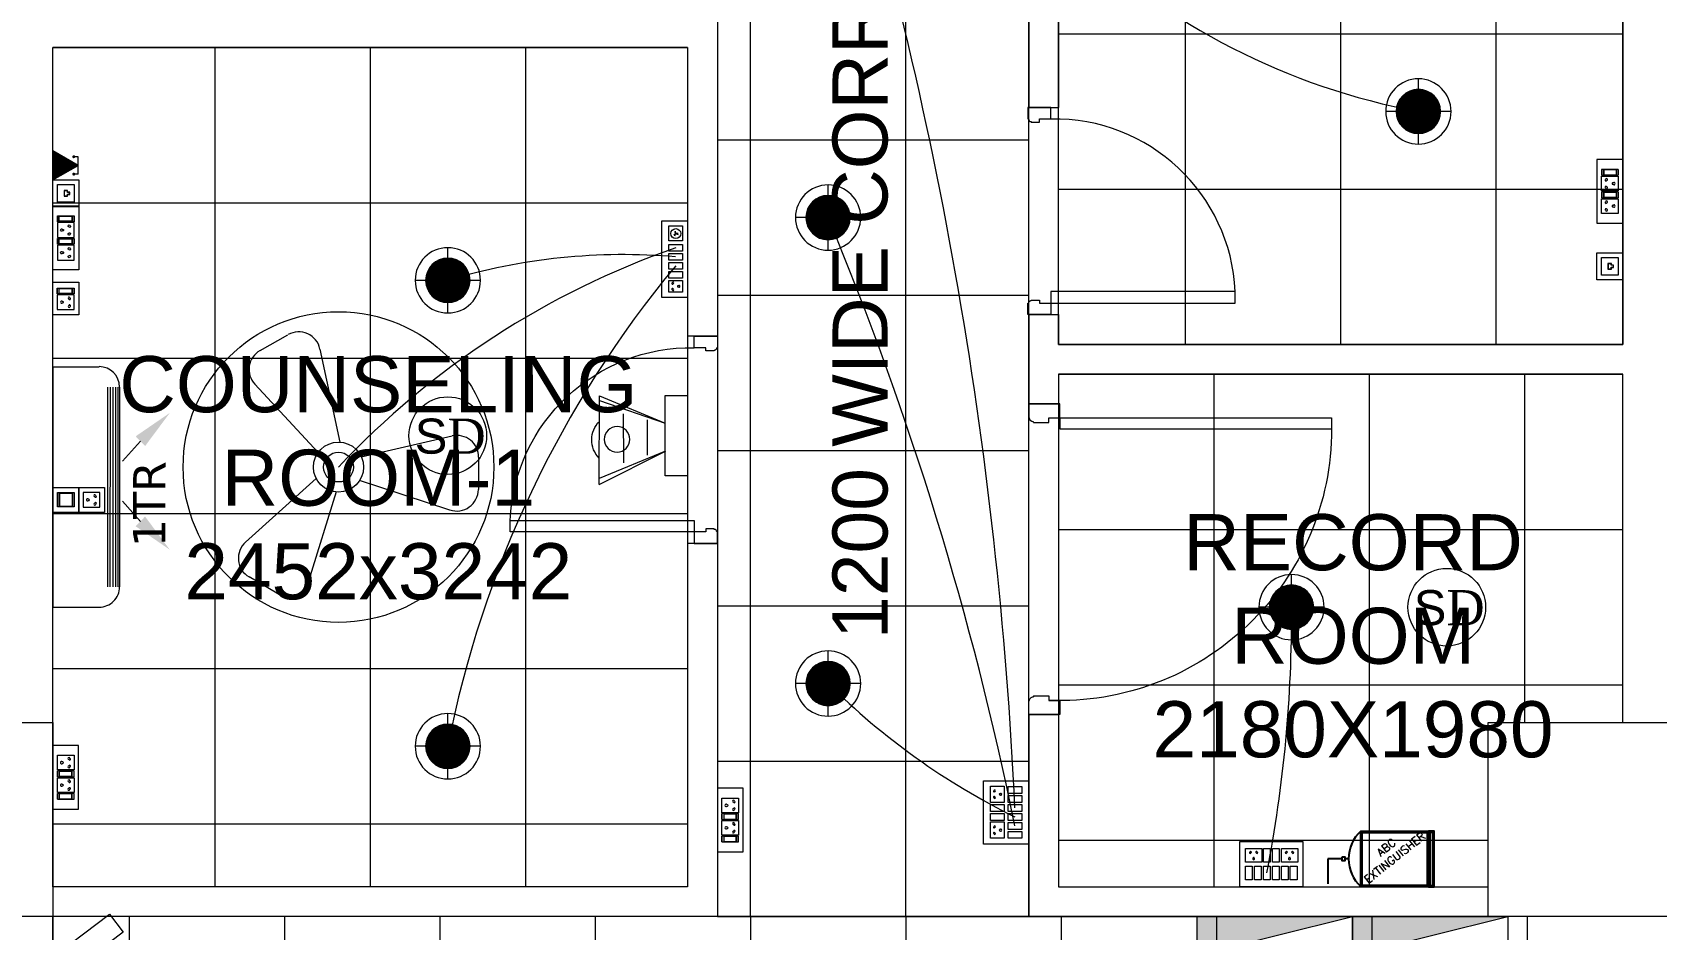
# Model space of a CAD drawing. Extents: x 3552052 to 4102982, y -707811 to -630695.
# Drawn here: x 3575762 to 3582036, y -645591 to -642125 of the extents above; entities that cross this region are included whole.
import ezdxf
from ezdxf.enums import TextEntityAlignment as Align

# ---------------------------------------------------------------- set-up
doc = ezdxf.new("R2010")
doc.units = 0
doc.header["$LTSCALE"] = 6
doc.header["$MEASUREMENT"] = 0
doc.linetypes.add('HIDDEN', pattern=[0.375, 0.25, -0.125])
for name, color, linetype, lineweight in [('COL', 5, 'CONTINUOUS', 0), ('DIM', 7, 'CONTINUOUS', 0), ('DOOR', 44, 'CONTINUOUS', 0), ('ELE-1 NO 6-16A RAW POWER SOCKET', 1, 'CONTINUOUS', 0), ('ELE-1200MM CEILINGFAN', 6, 'CONTINUOUS', 0), ('ELE-12M RAW&UPS SB', 40, 'CONTINUOUS', 0), ('ELE-12W LED', 1, 'CONTINUOUS', 0), ('ELE-12W UPS LIGHT', 3, 'CONTINUOUS', 0), ('ELE-2NOS OF 6-16 RAW POWER SOCKET', 1, 'CONTINUOUS', 0), ('ELE-4M RAW P.SB', 40, 'CONTINUOUS', 0), ('ELE-4M UPS P.SB', 3, 'CONTINUOUS', 0), ('ELE-6M RAW P.SB', 40, 'HIDDEN', 0), ('ELE-TEL POINT', 4, 'CONTINUOUS', 0), ('ELE. 2N0S OF 6-16 UPS SOCKETS', 191, 'CONTINUOUS', 0), ('ELE. DB', 1, 'CONTINUOUS', 0), ('ELE.DB', 1, 'CONTINUOUS', 0), ('ELE.LAN POINT', 3, 'CONTINUOUS', 0), ('FA-BELOW SMOKE DERECTOR', 1, 'CONTINUOUS', 0), ('hatch', 252, 'CONTINUOUS', 0), ('HVAC_HI_WALL_1TR', 1, 'CONTINUOUS', 0), ('LV.CC CEMARA', 66, 'CONTINUOUS', 0), ('M HVAC HIGH WALL UNIT', 3, 'CONTINUOUS', 0), ('MEP_HVAC_TEXT', 7, 'CONTINUOUS', 0), ('WALL', 8, 'CONTINUOUS', 0)]:
    doc.layers.add(name, color=color, linetype=linetype, lineweight=lineweight)
doc.layers.add('ELE-6A AC SOCKET', color=7, linetype='CONTINUOUS', lineweight=0, true_color=0x00ceb6)
doc.layers.add('ELE-LIGHTING WIRING', color=7, linetype='CONTINUOUS', lineweight=0, true_color=0x63d7b6)
doc.layers.add('FIRE EXTINGUISHER', color=7, linetype='CONTINUOUS')
doc.styles.add('ARIAL', font='arial.ttf')
doc.styles.add('PDF Times New Roman', font='times.ttf')
doc.styles.get("Standard").update_dxf_attribs({"font": 'SIMPLEX'})
doc.styles.add('VERDANA', font='verdana.ttf')

# ---------------------------------------------------------------- blocks, each defined once
blk = doc.blocks.new('FIRE EXTINGUISHER')
at = {"layer": 'FIRE EXTINGUISHER', "color": 1, "ltscale": 0.1}
for p, q in [((-0.112, 1.728), (-0.548, 1.728)), ((-0.112, 1.481), (-0.112, 1.728)), ((-0.112, 1.365), (-0.112, 1.423))]:
    blk.add_line(p, q, dxfattribs=at)
for points in [[(-0.084, 1.481), (-0.141, 1.481), (-0.141, 1.423), (-0.084, 1.423)], [(0.372, 1.149), (0.372, -0.029), (-0.597, -0.029), (-0.597, 1.149)], [(0.35, 1.127), (0.35, -0.007), (-0.575, -0.007), (-0.575, 1.127)], [(-0.597, -0.124), (0.372, -0.124), (0.372, -0.029), (-0.597, -0.029)], [(-0.575, -0.102), (0.35, -0.102), (0.35, -0.052), (-0.575, -0.052)]]:
    blk.add_lwpolyline(points, close=True, dxfattribs=at)
blk.add_arc((-0.112, 0.712), 0.653, 42.0434, 137.9121, dxfattribs=at)
at = {"layer": 'FIRE EXTINGUISHER', "color": 1, "ltscale": 0.1, "insert": (-0.146, 0.52, -243.239), "char_height": 0.139, "width": 0.31903, "attachment_point": 8, "rotation": 308.636}
blk.add_mtext('ABC EXTINGUISHER', dxfattribs=at)
blk = doc.blocks.new('CC CEMARA')
at = {"layer": 'LV.CC CEMARA', "linetype": 'ByBlock'}
for p, q in [((46.7, -104.5), (105.3, -34.9)), ((239.6, -66.6), (64.7, -12.2)), ((232.1, -75.7), (64.7, -12.2)), ((94.5, -242.4), (18.6, -67.1)), ((18.6, -67.1), (104.2, -230.6)), ((81.3, -159.1), (162.8, -62.4)), ((94.5, -242.4), (239.6, -66.6))]:
    blk.add_line(p, q, dxfattribs=at)
blk.add_lwpolyline([(110.8, 42.8), (66.4, 79.7), (-66.4, -79.7), (-22, -116.7)], close=True, dxfattribs=at)
blk.add_circle((133.5, -123.5), 32.9, dxfattribs=at)
blk.add_arc((131.6, -123.6), 66.7, 275.3702, 5.5412, dxfattribs=at)
blk = doc.blocks.new('Z$W@#1841')
at = {"layer": 'DOOR'}
blk.add_lwpolyline([(482.5, 633.2), (482.5, -167.4), (533, -167.4), (533, 633.2)], close=True, dxfattribs=at)
for points in [[(-254.1, -217.9), (-267.6, -217.9), (-267.6, -167.4), (-317.3, -167.4), (-317.3, -267.4), (-267.6, -267.4), (-267.6, -265.2, 0.414214), (-256.3, -253.9), (-254.1, -253.9)], [(519.5, -217.9), (533, -217.9), (533, -167.4), (582.7, -167.4), (582.7, -267.4), (533, -267.4), (533, -265.2, -0.414214), (521.7, -253.9), (519.5, -253.9)]]:
    blk.add_lwpolyline(points, format="xyb", close=True, dxfattribs=at)
at = {"layer": 'DOOR', "color": 145}
blk.add_arc((518.4, -152.1), 786.1, 92.61772, 181.11293, dxfattribs=at)
blk = doc.blocks.new('A$C19B8274B')
at = {"layer": 'DOOR'}
for p, q in [((-45, 925), (-80, 925)), ((-80, 50), (-80, 925)), ((-45, 50), (-45, 925)), ((-45, 50), (-80, 50)), ((-955, -50), (-955, -47.5)), ((-940, -35), (-942.5, -35)), ((-60, -35), (-57.5, -35)), ((-45, -50), (-45, -47.5))]:
    blk.add_line(p, q, dxfattribs=at)
for points in [[(-940, 15), (-955, 15), (-955, 50), (-1000, 50), (-1000, -50), (-955, -50)], [(-940, -35), (-940, 15)], [(-60, 15), (-45, 15), (-45, 50), (0, 50), (0, -50), (-45, -50)], [(-60, -35), (-60, 15)]]:
    blk.add_lwpolyline(points, dxfattribs=at)
at = {"layer": 'DOOR', "color": 145}
blk.add_arc((-80, 50), 875, 90, 182.2924, dxfattribs=at)
at = {"layer": 'DOOR'}
for centre, start, end in [((-955, -35), 270, 0), ((-45, -35), 180, 270)]:
    blk.add_arc(centre, 12.5, start, end, dxfattribs=at)
blk = doc.blocks.new('FGDFGG')
at = {"layer": 'ELE-12M RAW&UPS SB', "color": 40, "ltscale": 10}
for points in [[(3595228.4, -688021.4), (3594984.7, -688021.4), (3594984.7, -687846.4), (3595228.4, -687846.4)], [(3595033, -687926.2), (3595006.6, -687926.2), (3595006.6, -687873.4), (3595033, -687873.4)], [(3595067.7, -687926.2), (3595041.3, -687926.2), (3595041.3, -687873.4), (3595067.7, -687873.4)], [(3595102.4, -687926.2), (3595076, -687926.2), (3595076, -687873.4), (3595102.4, -687873.4)], [(3595137, -687926.2), (3595110.6, -687926.2), (3595110.6, -687873.4), (3595137, -687873.4)], [(3595102.4, -687993.7), (3595076, -687993.7), (3595076, -687940.9), (3595102.4, -687940.9)], [(3595137, -687993.7), (3595110.6, -687993.7), (3595110.6, -687940.9), (3595137, -687940.9)]]:
    blk.add_lwpolyline(points, close=True, dxfattribs=at)
at = {"layer": 'ELE-12M RAW&UPS SB', "color": 3, "linetype": 'ByBlock'}
blk.add_lwpolyline([(3595171.7, -687926.2), (3595145.3, -687926.2), (3595145.3, -687873.4), (3595171.7, -687873.4)], close=True, dxfattribs=at)
at = {"layer": 'ELE-12M RAW&UPS SB', "color": 3, "linetype": 'ByBlock', "elevation": 0}
blk.add_lwpolyline([(3595206.4, -687926.2), (3595180, -687926.2), (3595180, -687873.4), (3595206.4, -687873.4)], close=True, dxfattribs=at)
at = {"layer": 'ELE-4M RAW P.SB', "color": 40, "ltscale": 10}
for p, q in [((3595004.6, -687941.2), (3595067.7, -687941.2)), ((3595004.6, -687994), (3595004.6, -687941.2)), ((3595067.7, -687941.2), (3595067.7, -687994)), ((3595143.3, -687941.2), (3595206.4, -687941.2)), ((3595143.3, -687994), (3595143.3, -687941.2)), ((3595206.4, -687941.2), (3595206.4, -687994)), ((3595067.7, -687994), (3595004.6, -687994)), ((3595206.4, -687994), (3595143.3, -687994))]:
    blk.add_line(p, q, dxfattribs=at)
for centre, radius, start, end in [((3595036.1, -687954.6), 3.6, 307.15837, 232.84163), ((3595174.9, -687954.6), 3.6, 307.15837, 232.84163), ((3595022.9, -687977.9), 3.1, 5.26891, 272.51003), ((3595025.4, -687980.1), 2.5, 202.68381, 75.09514), ((3595036.1, -687958.2), 2.29, 161.40312, 18.59688), ((3595046.9, -687980.1), 2.5, 104.90486, 337.31619), ((3595049.3, -687977.9), 3.1, 267.48997, 174.73109), ((3595161.7, -687977.9), 3.1, 5.26891, 272.51003), ((3595164.1, -687980.1), 2.5, 202.68381, 75.09514), ((3595174.9, -687958.2), 2.29, 161.40312, 18.59688), ((3595185.6, -687980.1), 2.5, 104.90486, 337.31619), ((3595188, -687977.9), 3.1, 267.48997, 174.73109)]:
    blk.add_arc(centre, radius, start, end, dxfattribs=at)
blk = doc.blocks.new('FGG')
at = {"layer": 'ELE-4M UPS P.SB', "color": 8, "linetype": 'ByBlock'}
for p, q in [((3598122.1, -686041.4), (3598122.1, -688021.4)), ((3598722.1, -686041.4), (3598722.1, -688021.4)), ((3599322.1, -686041.4), (3599322.1, -687386.4)), ((3597522.1, -686641.4), (3599702, -686641.4)), ((3597522.1, -687241.4), (3599702, -687241.4)), ((3597522.1, -687841.4), (3599181.9, -687841.4))]:
    blk.add_line(p, q, dxfattribs=at)
blk.add_lwpolyline([(3597522.1, -686041.4), (3597522.1, -688021.4), (3599181.9, -688021.4), (3599181.9, -687386.4), (3599702, -687386.4), (3599702, -686041.4), (3597522.1, -686041.4)], dxfattribs=at)
blk = doc.blocks.new('18W LED')
at = {"layer": 'ELE-12W LED'}
h = blk.add_hatch(dxfattribs=at)
h.set_pattern_fill('ANSI31', color=252)
h.set_pattern_definition([(45, (-1135553.9097, 459369.4158), (-2.24506403, 2.24506403), [])])
edge = h.paths.add_edge_path()
edge.add_arc((0, 0), 85.7, 0, 360)
at = {"layer": 'ELE-12W LED', "color": 1}
for p, q in [((0, -126.1), (0, 126.1)), ((-126.1, 0), (126.1, 0))]:
    blk.add_line(p, q, dxfattribs=at)
for radius in [126.1, 85.7]:
    blk.add_circle((0, 0), radius, dxfattribs=at)
blk = doc.blocks.new('SMOKE DETECTOR')
at = {"layer": 'FA-BELOW SMOKE DERECTOR', "color": 7}
blk.add_circle((931028.7, -118293.9), 166, dxfattribs=at)
at = {"layer": 'FA-BELOW SMOKE DERECTOR', "insert": (930887.1, -118373), "char_height": 150, "attachment_point": 7, "style": 'PDF Times New Roman'}
blk.add_mtext('{\\fArial|b0|i0|c0|p34;S}D', dxfattribs=at)
blk = doc.blocks.new('RTUH 6U')
at = {"layer": 'ELE-2NOS OF 6-16 RAW POWER SOCKET', "color": 30, "lineweight": 0, "ltscale": 300}
for p, q in [((-311.5, -26.5), (-226.5, -26.5)), ((-311.5, -123.5), (-311.5, -26.5)), ((-226.5, -26.5), (-226.5, -123.5)), ((-187.1, -26.5), (-220.9, -26.5)), ((-220.9, -26.5), (-220.9, -123.5)), ((-189.9, -37), (-218, -37)), ((-218, -37), (-218, -113)), ((-189.9, -40.4), (-218, -40.4)), ((-189.9, -113), (-189.9, -37)), ((-187.1, -123.5), (-187.1, -26.5)), ((-187.1, -123.5), (-187.1, -26.5)), ((-181.4, -123.5), (-181.4, -26.5)), ((-181.4, -26.5), (-96.4, -26.5)), ((-96.4, -26.5), (-96.4, -123.5)), ((-57, -26.5), (-90.8, -26.5)), ((-90.8, -26.5), (-90.8, -123.5)), ((-59.8, -37), (-88, -37)), ((-88, -37), (-88, -113)), ((-59.8, -40.4), (-88, -40.4)), ((-59.8, -113), (-59.8, -37)), ((-57, -123.5), (-57, -26.5)), ((-57, -123.5), (-57, -26.5)), ((-226.5, -123.5), (-311.5, -123.5)), ((-187.1, -123.5), (-220.9, -123.5)), ((-220.9, -123.5), (-187.1, -123.5)), ((-218, -113), (-189.9, -113)), ((-96.4, -123.5), (-181.4, -123.5)), ((-57, -123.5), (-90.8, -123.5)), ((-90.8, -123.5), (-57, -123.5)), ((-88, -113), (-59.8, -113))]:
    blk.add_line(p, q, dxfattribs=at)
blk.add_lwpolyline([(0, 0), (-368.5, 0), (-368.5, -150), (0, -150)], close=True, dxfattribs=at)
for centre, radius, start, end in [((-293.2, -56.1), 5.7, 87.48997, 354.73109), ((-288.7, -52.1), 4.6, 284.90486, 157.31619), ((-269, -99), 6.62, 127.15837, 52.84163), ((-269, -92.3), 4.22, 341.40312, 198.59688), ((-249.3, -52.1), 4.6, 22.68381, 255.09514), ((-244.8, -56.1), 5.7, 185.26891, 92.51003), ((-163.1, -56.1), 5.7, 87.48997, 354.73109), ((-158.6, -52.1), 4.6, 284.90486, 157.31619), ((-138.9, -99), 6.62, 127.15837, 52.84163), ((-138.9, -92.3), 4.22, 341.40312, 198.59688), ((-119.2, -52.1), 4.6, 22.68381, 255.09514), ((-114.7, -56.1), 5.7, 185.26891, 92.51003)]:
    blk.add_arc(centre, radius, start, end, dxfattribs=at)
blk = doc.blocks.new('Voice')
at = {"layer": 'ELE.LAN POINT', "color": 6}
for points in [[(0, -31.8), (127.9, -31.8), (127.9, 92), (0, 92)], [(21.9, -10), (106, -10), (106, 70.1), (21.9, 70.1)], [(77.3, 21.4), (69.7, 21.4), (69.7, 11.7), (58.1, 11.7), (58.1, 21.4), (50.6, 21.4), (50.6, 38.7), (77.3, 38.7)], [(75.9, 22.8), (68.4, 22.8), (68.4, 13), (59.5, 13), (59.5, 22.8), (52, 22.8), (52, 37.4), (75.9, 37.4)]]:
    blk.add_lwpolyline(points, close=True, dxfattribs=at)
blk = doc.blocks.new('2')
at = {"layer": 'ELE-4M UPS P.SB', "color": 8, "linetype": 'ByBlock'}
for p, q in [((3601460.8, -685926.4), (3601460.8, -681421.4)), ((3602060.8, -685926.4), (3602060.8, -681421.4)), ((3602660.8, -685926.4), (3602660.8, -681421.4)), ((3600970.8, -681726.4), (3603150.7, -681726.4)), ((3600970.8, -682326.4), (3603150.7, -682326.4)), ((3600970.8, -682926.4), (3603150.7, -682926.4)), ((3600970.8, -683526.4), (3603150.7, -683526.4)), ((3600970.8, -684126.4), (3603150.7, -684126.4)), ((3600970.8, -684726.4), (3603150.7, -684726.4)), ((3600970.8, -685326.4), (3603150.7, -685326.4))]:
    blk.add_line(p, q, dxfattribs=at)
blk.add_lwpolyline([(3600970.8, -681421.4), (3603150.7, -681421.4), (3603150.7, -685926.4), (3600970.8, -685926.4)], close=True, dxfattribs=at)
blk = doc.blocks.new('QWE')
at = {"layer": 'ELE-12W UPS LIGHT'}
h = blk.add_hatch(dxfattribs=at)
h.set_pattern_fill('ANSI31', color=8)
h.set_pattern_definition([(45, (-1135553.9097, 459369.4158), (-2.24506403, 2.24506403), [])])
edge = h.paths.add_edge_path()
edge.add_arc((0, 0), 85.7, 0, 360)
at = {"layer": 'ELE-12W UPS LIGHT', "color": 3}
for p, q in [((0, -126.1), (0, 126.1)), ((-126.1, 0), (126.1, 0))]:
    blk.add_line(p, q, dxfattribs=at)
for radius in [126.1, 85.7]:
    blk.add_circle((0, 0), radius, dxfattribs=at)
blk = doc.blocks.new('DFGG')
at = {"layer": 'ELE-4M RAW P.SB', "color": 40, "ltscale": 10}
for p, q in [((3584690.5, -679090.2), (3584683, -679091.7)), ((3584684.4, -679095.5), (3584690.9, -679091.3)), ((3584692, -679080.7), (3584692.3, -679088.5)), ((3584693.4, -679092), (3584698.4, -679097.8)), ((3584693.5, -679088.6), (3584695.9, -679081.4)), ((3584701, -679094.7), (3584694, -679091.1)), ((3584873.2, -679064.5), (3584919.4, -679064.5)), ((3584873.2, -679117.2), (3584873.2, -679064.5)), ((3584919.4, -679064.5), (3584919.4, -679117.2)), ((3584919.4, -679117.2), (3584873.2, -679117.2))]:
    blk.add_line(p, q, dxfattribs=at)
for points in [[(3584939.4, -679144.9), (3584643.2, -679144.9), (3584643.2, -679044.9), (3584939.4, -679044.9)], [(3584721.1, -679117.6), (3584663.1, -679117.6), (3584663.1, -679064.8), (3584721.1, -679064.8)], [(3584760.8, -679117.2), (3584734.4, -679117.2), (3584734.4, -679064.5), (3584760.8, -679064.5)], [(3584830.2, -679117.2), (3584803.8, -679117.2), (3584803.8, -679064.5), (3584830.2, -679064.5)], [(3584864.9, -679117.2), (3584838.5, -679117.2), (3584838.5, -679064.5), (3584864.9, -679064.5)]]:
    blk.add_lwpolyline(points, close=True, dxfattribs=at)
for radius in [19.1, 1.78]:
    blk.add_circle((3584692.4, -679090.3), radius, dxfattribs=at)
for centre, radius, start, end in [((3584883.1, -679101.2), 3.1, 5.26891, 272.51003), ((3584885.5, -679103.3), 2.5, 202.68381, 75.09514), ((3584896.3, -679077.8), 3.6, 307.15837, 232.84163), ((3584896.3, -679081.4), 2.29, 161.40312, 18.59688), ((3584907, -679103.3), 2.5, 104.90486, 337.31619), ((3584909.5, -679101.2), 3.1, 267.48997, 174.73109)]:
    blk.add_arc(centre, radius, start, end, dxfattribs=at)
at = {"layer": 'ELE-6M RAW P.SB', "color": 3, "linetype": 'ByBlock'}
blk.add_lwpolyline([(3584795.5, -679117.2), (3584769.1, -679117.2), (3584769.1, -679064.5), (3584795.5, -679064.5)], close=True, dxfattribs=at)
blk = doc.blocks.new('tel')
at = {"layer": 'ELE-TEL POINT', "ltscale": 30}
h = blk.add_hatch(dxfattribs=at)
h.set_pattern_fill('ANSI31', color=4, scale=19.025387, style=0)
h.set_pattern_definition([(45, (-98.626, 0.184), (-42.7132, 42.7132), [])])
h.paths.add_polyline_path([(-99, 0), (840, 1654), (1778, -3)])
at = {"layer": 'ELE-TEL POINT', "color": 4, "ltscale": 30}
for p, q in [((-99, 0), (840, 1654)), ((840, 1654), (1778, -3)), ((1778, -3), (-99, 0))]:
    blk.add_line(p, q, dxfattribs=at)
at = {"layer": 'ELE-TEL POINT', "color": 4, "ltscale": 12}
for p, q in [((276, 1648), (275, 1398)), ((1404, 1646), (1403, 1396))]:
    blk.add_line(p, q, dxfattribs=at)
at = {"layer": 'ELE-TEL POINT', "color": 4, "linetype": 'Continuous', "ltscale": 12}
blk.add_line((276, 1648), (1404, 1646), dxfattribs=at)
at = {"layer": 'ELE-TEL POINT', "color": 4, "ltscale": 30, "const_width": 95.1}
for points in [[(227, 1363, 1), (323, 1363, 1)], [(1355, 1361, 1), (1451, 1361, 1)]]:
    blk.add_lwpolyline(points, format="xyb", close=True, dxfattribs=at)
blk = doc.blocks.new('6MODULE-UPS')
at = {"layer": 'ELE. 2N0S OF 6-16 UPS SOCKETS', "color": 223, "lineweight": 0}
for p, q in [((-5.7, 91.9), (-5.7, 19.7)), ((-5.7, 91.9), (-5.7, 19.7)), ((19.4, 91.9), (-5.7, 91.9)), ((-5.7, 91.9), (19.4, 91.9)), ((-3.6, 84), (-3.6, 27.6)), ((17.3, 84), (-3.6, 84)), ((17.3, 27.6), (17.3, 84)), ((19.4, 19.7), (19.4, 91.9)), ((23.6, 91.9), (86.9, 91.9)), ((23.6, 19.7), (23.6, 91.9)), ((86.9, 91.9), (86.9, 19.7)), ((91.1, 91.9), (91.1, 19.7)), ((91.1, 91.9), (91.1, 19.7)), ((116.2, 91.9), (91.1, 91.9)), ((91.1, 91.9), (116.2, 91.9)), ((93.2, 84), (93.2, 27.6)), ((114.1, 84), (93.2, 84)), ((114.1, 27.6), (114.1, 84)), ((116.2, 19.7), (116.2, 91.9)), ((120.4, 19.7), (120.4, 91.9)), ((120.4, 91.9), (183.6, 91.9)), ((183.6, 91.9), (183.6, 19.7)), ((-5.7, 19.7), (19.4, 19.7)), ((-3.6, 30.1), (17.3, 30.1)), ((-3.6, 27.6), (17.3, 27.6)), ((86.9, 19.7), (23.6, 19.7)), ((91.1, 19.7), (116.2, 19.7)), ((93.2, 30.1), (114.1, 30.1)), ((93.2, 27.6), (114.1, 27.6)), ((183.6, 19.7), (120.4, 19.7))]:
    blk.add_line(p, q, dxfattribs=at)
blk.add_lwpolyline([(-48.1, 0), (226, 0), (226, 111.6), (-48.1, 111.6)], close=True, dxfattribs=at)
for centre, radius, start, end in [((55.3, 73.6), 4.92, 307.15837, 232.84163), ((55.3, 68.7), 3.14, 161.40312, 18.59688), ((152, 73.6), 4.92, 307.15837, 232.84163), ((152, 68.7), 3.14, 161.40312, 18.59688), ((37.2, 41.7), 4.24, 5.26891, 272.51003), ((40.6, 38.8), 3.42, 202.68381, 75.09514), ((69.9, 38.8), 3.42, 104.90486, 337.31619), ((73.3, 41.7), 4.24, 267.48997, 174.73109), ((134, 41.7), 4.24, 5.26891, 272.51003), ((137.3, 38.8), 3.42, 202.68381, 75.09514), ((166.7, 38.8), 3.42, 104.90486, 337.31619), ((170, 41.7), 4.24, 267.48997, 174.73109)]:
    blk.add_arc(centre, radius, start, end, dxfattribs=at)
blk = doc.blocks.new('HI WALL SPLIT AC UNIT 1TR')
at = {"layer": 'M HVAC HIGH WALL UNIT', "color": 1, "lineweight": 5}
for p, q in [((1294404.3, -128752), (1294404.3, -129681)), ((1294404.3, -128752), (1294583.6, -128752)), ((1294662.3, -128830.7), (1294662.3, -129602.2)), ((1294404.3, -129681), (1294583.6, -129681))]:
    blk.add_line(p, q, dxfattribs=at)
at = {"layer": 'M HVAC HIGH WALL UNIT', "color": 8, "lineweight": 5}
for p, q in [((1294616.1, -128830.7), (1294616.1, -129602.2)), ((1294625.4, -128830.7), (1294625.4, -129602.2)), ((1294636.9, -128830.7), (1294636.9, -129602.2)), ((1294646.2, -128830.7), (1294646.2, -129602.2)), ((1294655.4, -128830.7), (1294655.4, -129602.2))]:
    blk.add_line(p, q, dxfattribs=at)
at = {"layer": 'M HVAC HIGH WALL UNIT', "color": 7, "lineweight": 5}
for p, q in [((1294742.7, -129039.8), (1294673.6, -129117.4)), ((1294742.7, -129349.7), (1294673.6, -129272.1))]:
    blk.add_line(p, q, dxfattribs=at)
at = {"layer": 'M HVAC HIGH WALL UNIT', "color": 1, "lineweight": 5}
for centre, start, end in [((1294583.6, -128830.7), 0, 90), ((1294583.6, -129602.2), 270, 0)]:
    blk.add_arc(centre, 78.8, start, end, dxfattribs=at)
at = {"layer": 'M HVAC HIGH WALL UNIT', "color": 7, "lineweight": 5}
for points in [[(1294760.9, -129058.7), (1294724.5, -129020.9), (1294856.2, -128930.6)], [(1294760.9, -129330.8), (1294724.5, -129368.6), (1294856.2, -129458.9)]]:
    blk.add_solid(points, dxfattribs=at)
blk = doc.blocks.new('EQ2WE')
at = {"layer": 'ELE-6A AC SOCKET', "lineweight": 0}
for p, q in [((-99, 170), (-215, 170)), ((-215, 170), (-215, 36)), ((-99, 36), (-99, 170)), ((-91, 36), (-91, 170)), ((-91, 170), (-45, 170)), ((-45, 170), (-91, 170)), ((-87, 51), (-87, 155)), ((-87, 155), (-48, 155)), ((-48, 155), (-48, 51)), ((-45, 170), (-45, 36)), ((-45, 170), (-45, 36)), ((-215, 36), (-99, 36)), ((-45, 36), (-91, 36)), ((-48, 55), (-87, 55)), ((-48, 51), (-87, 51))]:
    blk.add_line(p, q, dxfattribs=at)
blk.add_lwpolyline([(0, 0), (-257, 0), (-257, 206), (0, 206)], close=True, dxfattribs=at)
for centre, radius, start, end in [((-157, 136), 9.08, 307.1584, 232.8416), ((-157, 127), 5.79, 161.4031, 18.5969), ((-190, 77), 7.83, 5.2689, 272.51), ((-184, 72), 6.31, 202.6838, 75.0951), ((-130, 72), 6.31, 104.9049, 337.3162), ((-124, 77), 7.83, 267.49, 174.7311)]:
    blk.add_arc(centre, radius, start, end, dxfattribs=at)
blk = doc.blocks.new('DFGFG')
at = {"layer": 'ELE-1 NO 6-16A RAW POWER SOCKET', "lineweight": 0}
for p, q in [((3576640.4, -687309.1), (3576640.4, -687365.8)), ((3576705.1, -687309.1), (3576640.4, -687309.1)), ((3576705.1, -687365.8), (3576705.1, -687309.1)), ((3576640.4, -687365.8), (3576705.1, -687365.8))]:
    blk.add_line(p, q, dxfattribs=at)
blk.add_lwpolyline([(3576722.8, -687289.1), (3576722.8, -687386.2), (3576622.8, -687386.2), (3576622.8, -687289.1)], close=True, dxfattribs=at)
for centre, radius, start, end in [((3576685.4, -687321.3), 3.8, 357.48997, 264.73109), ((3576688, -687324.3), 3.07, 194.90486, 67.31619), ((3576656.8, -687337.5), 4.41, 37.15837, 322.84163), ((3576661.2, -687337.5), 2.81, 251.40312, 108.59688), ((3576685.4, -687353.6), 3.8, 95.26891, 2.51003), ((3576688, -687350.6), 3.07, 292.68381, 165.09514)]:
    blk.add_arc(centre, radius, start, end, dxfattribs=at)
blk = doc.blocks.new('DFGFG23')
at = {"layer": 'ELE-1 NO 6-16A RAW POWER SOCKET', "lineweight": 0}
for p, q in [((3576657.4, -687471.7), (3576722.1, -687471.7)), ((3576657.4, -687527), (3576657.4, -687471.7)), ((3576664.5, -687473.6), (3576715.1, -687473.6)), ((3576664.5, -687525.2), (3576664.5, -687473.6)), ((3576666.7, -687525.2), (3576666.7, -687473.6)), ((3576715.1, -687473.6), (3576715.1, -687525.2)), ((3576722.1, -687471.7), (3576722.1, -687527)), ((3576722.1, -687527), (3576722.1, -687471.7)), ((3576722.1, -687527), (3576657.4, -687527)), ((3576722.1, -687527), (3576657.4, -687527)), ((3576715.1, -687525.2), (3576664.5, -687525.2))]:
    blk.add_line(p, q, dxfattribs=at)
blk.add_lwpolyline([(3576639.8, -687548.7), (3576639.8, -687451.7), (3576739.8, -687451.7), (3576739.8, -687548.7)], close=True, dxfattribs=at)
blk = doc.blocks.new('DFGG344')
at = {"layer": 'ELE-4M UPS P.SB', "color": 8, "linetype": 'ByBlock'}
for p, q in [((3600458.5, -684778.9), (3600458.5, -688021.4)), ((3601058.5, -684778.9), (3601058.5, -688021.4)), ((3601658.5, -684778.9), (3601658.5, -688021.4)), ((3599832.4, -685378.9), (3602284.6, -685378.9)), ((3599832.4, -685978.9), (3602284.6, -685978.9)), ((3599832.4, -686578.9), (3602284.6, -686578.9)), ((3599832.4, -687178.9), (3602284.6, -687178.9)), ((3599832.4, -687778.9), (3602284.6, -687778.9))]:
    blk.add_line(p, q, dxfattribs=at)
at = {"layer": 'ELE-4M UPS P.SB', "color": 8, "linetype": 'ByBlock', "elevation": 0}
blk.add_lwpolyline([(3599832.4, -684778.9), (3602284.6, -684778.9), (3602284.6, -688021.4), (3599832.4, -688021.4)], close=True, dxfattribs=at)
blk = doc.blocks.new('A$C07FB25EA')
at = {"layer": 'ELE-1200MM CEILINGFAN', "color": 3}
for p, q in [((0.26, 2.64), (3.17, 12.07)), ((6.53, 13.37), (9.47, 11.64)), ((9.84, 7.94), (2.36, 1.21)), ((-11.8, 4.55), (-2.22, 1.44)), ((-14.84, -1.03), (-14.81, 2.38)), ((-2.41, -1.1), (-12.04, -3.29)), ((2.16, -1.54), (8.87, -8.78)), ((1.96, -12.49), (-0.13, -2.65)), ((8.31, -12.34), (5.35, -14.02))]:
    blk.add_line(p, q, dxfattribs=at)
at = {"layer": 'ELE-1200MM CEILINGFAN', "color": 5, "ltscale": 10}
blk.add_circle((0, 0), 16.45, dxfattribs=at)
at = {"layer": 'ELE-1200MM CEILINGFAN', "color": 3}
for radius in [2.65, 1.58]:
    blk.add_circle((0, 0), radius, dxfattribs=at)
for centre, start, end in [((5.36, 11.38), 59.5281, 162.5229), ((8.3, 9.66), 311.9493, 59.5281), ((-12.51, 2.36), 71.9493, 179.5281), ((-12.54, -1.05), 179.5281, 282.5229), ((7.18, -10.34), 299.5281, 42.5229), ((4.21, -12.02), 191.9493, 299.5281)]:
    blk.add_arc(centre, 2.3, start, end, dxfattribs=at)
blk = doc.blocks.new('77')
at = {"layer": 'ELE-4M UPS P.SB', "color": 8, "linetype": 'ByBlock'}
for p, q in [((3576135.5, -664143.2), (3576135.5, -667183.2)), ((3576735.5, -664143.2), (3576735.5, -667183.2)), ((3577335.5, -664143.2), (3577335.5, -667183.2)), ((3577935.5, -664143.2), (3577935.5, -667183.2)), ((3578535.5, -664143.2), (3578535.5, -667183.2)), ((3579135.5, -664143.2), (3579135.5, -667183.2)), ((3579735.5, -664143.2), (3579735.5, -667183.2)), ((3580335.5, -664143.2), (3580335.5, -667183.2)), ((3580935.5, -664143.2), (3580935.5, -667183.2)), ((3581535.5, -664143.2), (3581535.5, -667183.2))]:
    blk.add_line(p, q, dxfattribs=at)
blk.add_lwpolyline([(3585135.5, -664143.2), (3575840.5, -664143.2), (3575840.5, -667183.2), (3582135.5, -667183.2), (3582135.5, -667703.4), (3585135.5, -667703.4)], close=True, dxfattribs=at)
blk = doc.blocks.new('FFF45')
at = {"layer": 'ELE-4M UPS P.SB', "color": 8, "linetype": 'ByBlock'}
for p, q in [((3578535.5, -688136.4), (3578535.5, -683036.4)), ((3579135.5, -688136.4), (3579135.5, -683036.4)), ((3578407.7, -683336.3), (3579610.7, -683336.4)), ((3578407.7, -683936.3), (3579610.7, -683936.4)), ((3578407.7, -684536.3), (3579610.7, -684536.4)), ((3578407.7, -685136.3), (3579610.7, -685136.4)), ((3578407.7, -685736.4), (3579610.7, -685736.4)), ((3578407.7, -686336.4), (3579610.7, -686336.4)), ((3578407.7, -686936.4), (3579610.7, -686936.4)), ((3578407.7, -687536.4), (3579610.7, -687536.4))]:
    blk.add_line(p, q, dxfattribs=at)
blk.add_lwpolyline([(3578407.7, -688136.4), (3579610.7, -688136.4), (3579610.7, -683036.4), (3578407.7, -683036.4)], close=True, dxfattribs=at)
blk = doc.blocks.new('UPS DB')
at = {"layer": 'hatch'}
h = blk.add_hatch(color=3, dxfattribs=at)
h.dxf.hatch_style = 1
h.paths.add_polyline_path([(0, -150), (600, -150), (600, 0)])
at = {"layer": 'ELE. DB', "color": 3}
blk.add_line((600, 0), (0, -150), dxfattribs=at)
blk.add_lwpolyline([(0, 0), (600, 0), (600, -150), (0, -150)], close=True, dxfattribs=at)
blk = doc.blocks.new('FREAWFRED')
at = {"layer": 'ELE.DB'}
h = blk.add_hatch(color=1, dxfattribs=at)
h.dxf.hatch_style = 1
h.paths.add_polyline_path([(149.9, 0), (149.9, 600), (0, 600)])
blk.add_line((0, 600), (149.9, 0), dxfattribs=at)
blk.add_lwpolyline([(0, 0), (0, 600), (149.9, 600), (149.9, 0)], close=True, dxfattribs=at)

msp = doc.modelspace()

# ---------------------------------------------------------------- linework, layer by layer
at = {"layer": 'COL', "color": 8}
for points in [[(3575090.5, -645540.4), (3575090.5, -644790.4), (3575840.5, -644790.4), (3575840.5, -645540.4)], [(3581385.5, -645540.4), (3581385.5, -644790.4), (3582135.5, -644790.4), (3582135.5, -645540.4)]]:
    msp.add_lwpolyline(points, close=True, dxfattribs=at)
at = {"layer": 'ELE-LIGHTING WIRING', "linetype": 'ByBlock'}
for centre, radius, start, end in [((3563436.4, -645868.1), 16138.2, 2.65286, 17.40652), ((3579321.4, -646035.3), 3260.1, 109.24641, 136.81373), ((3581425.4, -645670.7), 4134.5, 140.24701, 169.01582), ((3575463.8, -644383.3), 5162.1, 348.95725, 0.41921), ((3580779.3, -642681.7), 2759.4, 225.21981, 243.7154)]:
    msp.add_arc(centre, radius, start, end, dxfattribs=at)
at = {"layer": 'ELE-LIGHTING WIRING', "color": 254, "linetype": 'ByBlock', "true_color": 0xdebad0}
for centre, radius, start, end in [((3581593.7, -639850.8), 2623.6, 226.23913, 259.50082), ((3567119.5, -647724.5), 12693.3, 11.51524, 22.62977), ((3578045.6, -645352.5), 2368.9, 85.12985, 106.65641)]:
    msp.add_arc(centre, radius, start, end, dxfattribs=at)
at = {"layer": 'WALL', "color": 8, "linetype": 'ByBlock'}
for p, q in [((3581905.6, -643330.5), (3581905.5, -638825.4)), ((3579610.7, -640440.4), (3579610.7, -642415.5)), ((3579725.7, -640440.4), (3579725.7, -642415.5)), ((3578407.7, -641467.9), (3578407.7, -643299.2)), ((3578292.7, -642182.9), (3575840.5, -642182.9)), ((3575840.5, -644790.4), (3575840.5, -642182.9)), ((3578292.7, -642182.9), (3578292.7, -643299.2)), ((3579610.7, -642415.5), (3579725.7, -642415.5)), ((3579610.7, -643215.5), (3579610.7, -643560.5)), ((3579610.7, -643215.5), (3579725.7, -643215.5)), ((3579725.7, -643215.5), (3579725.7, -643330.5)), ((3579725.7, -643330.5), (3581905.5, -643330.5)), ((3579725.7, -643445.5), (3581905.5, -643445.5)), ((3579725.7, -643445.5), (3579725.7, -643560.5)), ((3581905.6, -644790.4), (3581905.6, -643445.5)), ((3579610.7, -643560.5), (3579725.7, -643560.5)), ((3578292.7, -644099.2), (3578292.7, -645425.4)), ((3578292.7, -644099.2), (3578292.7, -645425.4)), ((3578407.7, -644099.2), (3578292.7, -644099.2)), ((3578407.7, -644099.2), (3578407.7, -645540.4)), ((3579610.7, -644760.5), (3579610.7, -645540.4)), ((3579610.7, -644760.5), (3579725.7, -644760.5)), ((3579725.7, -644760.5), (3579725.7, -645425.4)), ((3578292.7, -645425.4), (3575840.5, -645425.4)), ((3579725.7, -645425.4), (3581385.5, -645425.4)), ((3575840.5, -646315.4), (3575840.5, -645540.4)), ((3578407.7, -645540.4), (3575840.5, -645540.4)), ((3579610.7, -645540.4), (3581385.5, -645540.4))]:
    msp.add_line(p, q, dxfattribs=at)
at = {"layer": 'WALL', "color": 8, "lineweight": 0}
msp.add_line((3578407.7, -643299.2), (3578292.7, -643299.2), dxfattribs=at)

# ---------------------------------------------------------------- block references
at = {"layer": 'DOOR', "color": 8, "linetype": 'Continuous'}
for name, p, xscale, yscale, zscale, rotation in [('Z$W@#1841', (3579845.4, -642697.5), 0.8888888889923692, 0.8888888889923692, 0.8888888889923692, 270), ('Z$W@#1841', (3578170, -643581.2), -0.8888888889923692, 0.8888888889923692, 0.8888888888759539, 89.99999999999967), ('A$C19B8274B', (3579670.7, -643560.5), -1.2, 1.2, 1.2, 269.9999999999842)]:
    msp.add_blockref(name, p, dxfattribs=dict(at, xscale=xscale, yscale=yscale, zscale=zscale, rotation=rotation))
at = {"layer": 'ELE-1200MM CEILINGFAN', "color": 7, "ltscale": 8, "xscale": 36.47592107175105, "yscale": 36.47592107175105, "zscale": 36.47592107175105, "rotation": 180}
msp.add_blockref('A$C07FB25EA', (3576944.3, -643804.2), dxfattribs=at)
at = {"layer": 'ELE-12W LED', "color": 6, "xscale": -1}
for p in [(3580625.7, -644345.5), (3578835.5, -644640.4), (3577366.6, -644882.9)]:
    msp.add_blockref('18W LED', p, dxfattribs=at)
at = {"layer": 'ELE-12W UPS LIGHT', "linetype": 'ByBlock', "xscale": -1}
for p in [(3581115.7, -642430.5), (3578835.5, -642840.4), (3577366.6, -643082.9)]:
    msp.add_blockref('QWE', p, dxfattribs=at)
at = {"layer": 'ELE-2NOS OF 6-16 RAW POWER SOCKET', "color": 3, "linetype": 'ByBlock', "xscale": 0.6666669986440074, "yscale": 0.6666669986440074, "zscale": 0.6666669986440074}
for p, rotation in [((3581805.5, -642616.7), 89.9999999999999), ((3575940.5, -645125.4), 269.9999999999999), ((3578507.7, -645290.4), 269.9999999999999)]:
    msp.add_blockref('RTUH 6U', p, dxfattribs=dict(at, rotation=rotation))
at = {"layer": 'ELE-4M UPS P.SB', "color": 0, "linetype": 'ByBlock'}
for name, p in [('2', (-21245.1, 42595.9)), ('FFF45', (0, 42595.9)), ('DFGG344', (-23991.9, 42595.9)), ('FGG', (-17796.4, 42595.9)), ('DFGFG23', (-799.2, 43568.9)), ('DFGFG', (-682.2, 43406.4)), ('77', (0, 18602.8))]:
    msp.add_blockref(name, p, dxfattribs=at)
for name, p, rotation in [('DFGG', (4257337.6, 2941790.2), 270), ('FGDFGG', (4267457.1, 2949968), 270), ('FGDFGG', (7175654.1, -1333271.9), 180)]:
    msp.add_blockref(name, p, dxfattribs=dict(at, rotation=rotation))
at = {"layer": 'ELE-6A AC SOCKET', "color": 254, "linetype": 'ByBlock', "true_color": 0xdebad0, "xscale": 0.4891628617315313, "yscale": 0.4891628617315313, "zscale": 0.4891628617315313, "rotation": 90}
msp.add_blockref('EQ2WE', (3575941.3, -643090.6), dxfattribs=at)
at = {"layer": 'ELE-TEL POINT', "color": 0, "ltscale": 30, "xscale": -0.05960958292234842, "yscale": 0.05960958292234884, "zscale": 0.05960958292234884, "rotation": 269.8929051788796}
msp.add_blockref('tel', (3575840.5, -642688.9), dxfattribs=at)
at = {"layer": 'ELE. 2N0S OF 6-16 UPS SOCKETS', "xscale": -0.9026075240774036, "yscale": 0.9026075240774036, "zscale": 0.9026075240774036, "rotation": 89.9999999999996}
msp.add_blockref('6MODULE-UPS', (3575941.2, -642838.8), dxfattribs=at)
at = {"layer": 'ELE. DB', "rotation": 179.9999999999998}
msp.add_blockref('UPS DB', (3580860.7, -645690.4), dxfattribs=at)
at = {"layer": 'ELE.DB', "linetype": 'ByBlock', "rotation": 90}
msp.add_blockref('FREAWFRED', (3581460.7, -645690.3), dxfattribs=at)
at = {"layer": 'ELE.LAN POINT', "color": 7, "xscale": -0.8135966191344682, "yscale": 0.8135966191344682, "zscale": 0.8135966191344682, "rotation": 89.99999999999993}
for p in [(3575915.4, -642694.8), (3581879.6, -642976.5)]:
    msp.add_blockref('Voice', p, dxfattribs=at)
at = {"layer": 'FA-BELOW SMOKE DERECTOR', "color": 6, "xscale": 0.9035551315104862, "yscale": 0.9035551315104862, "zscale": 0.9035551315104862}
for p in [(2736130.8, -536797.9), (2739989.9, -537460.5)]:
    msp.add_blockref('SMOKE DETECTOR', p, dxfattribs=at)
at = {"layer": 'FIRE EXTINGUISHER', "color": 0, "linetype": 'ByBlock', "xscale": 221.759849953912, "yscale": 221.759849953912, "zscale": 221.759849953912, "rotation": 89.99999999961115}
msp.add_blockref('FIRE EXTINGUISHER', (3581148.7, -645292.9), dxfattribs=at)
at = {"layer": 'HVAC_HI_WALL_1TR', "rotation": 359.9935877759083}
msp.add_blockref('HI WALL SPLIT AC UNIT 1TR', (2281450.7, -514519.6), dxfattribs=at)
at = {"layer": 'LV.CC CEMARA', "xscale": -1.500000000000001, "yscale": 1.5, "zscale": 1.5}
for p, rotation in [((3578292.7, -643682.9), 320.2183695085612), ((3575935.4, -645625.7), 87.26239588884246)]:
    msp.add_blockref('CC CEMARA', p, dxfattribs=dict(at, rotation=rotation))

# ---------------------------------------------------------------- texts
at = {"layer": 'DIM', "color": 8, "style": 'ARIAL'}
msp.add_text('1200 WIDE CORRIDOR', height=212.5, rotation=90, dxfattribs=at).set_placement((3579128.8, -642860.4), align=Align.BOTTOM_CENTER)
at = {"layer": 'DIM', "color": 8, "char_height": 216.75, "width": 2086.034, "attachment_point": 5, "style": 'ARIAL'}
for s, insert in [('COUNSELING\\PROOM-1\\P2452x3242', (3577098.2, -643846.9)), ('RECORD\\PROOM 2180X1980', (3580863.4, -644457.4))]:
    msp.add_mtext(s, dxfattribs=dict(at, insert=insert))
at = {"layer": 'MEP_HVAC_TEXT', "color": 0, "insert": (3576151, -643781.1), "char_height": 125, "attachment_point": 3, "rotation": 89.99312, "style": 'VERDANA'}
msp.add_mtext_dynamic_manual_height_columns('{\\C256;1TR}', width=1718.699, gutter_width=750, heights=[0], dxfattribs=at)

doc.saveas('drawing.dxf')
